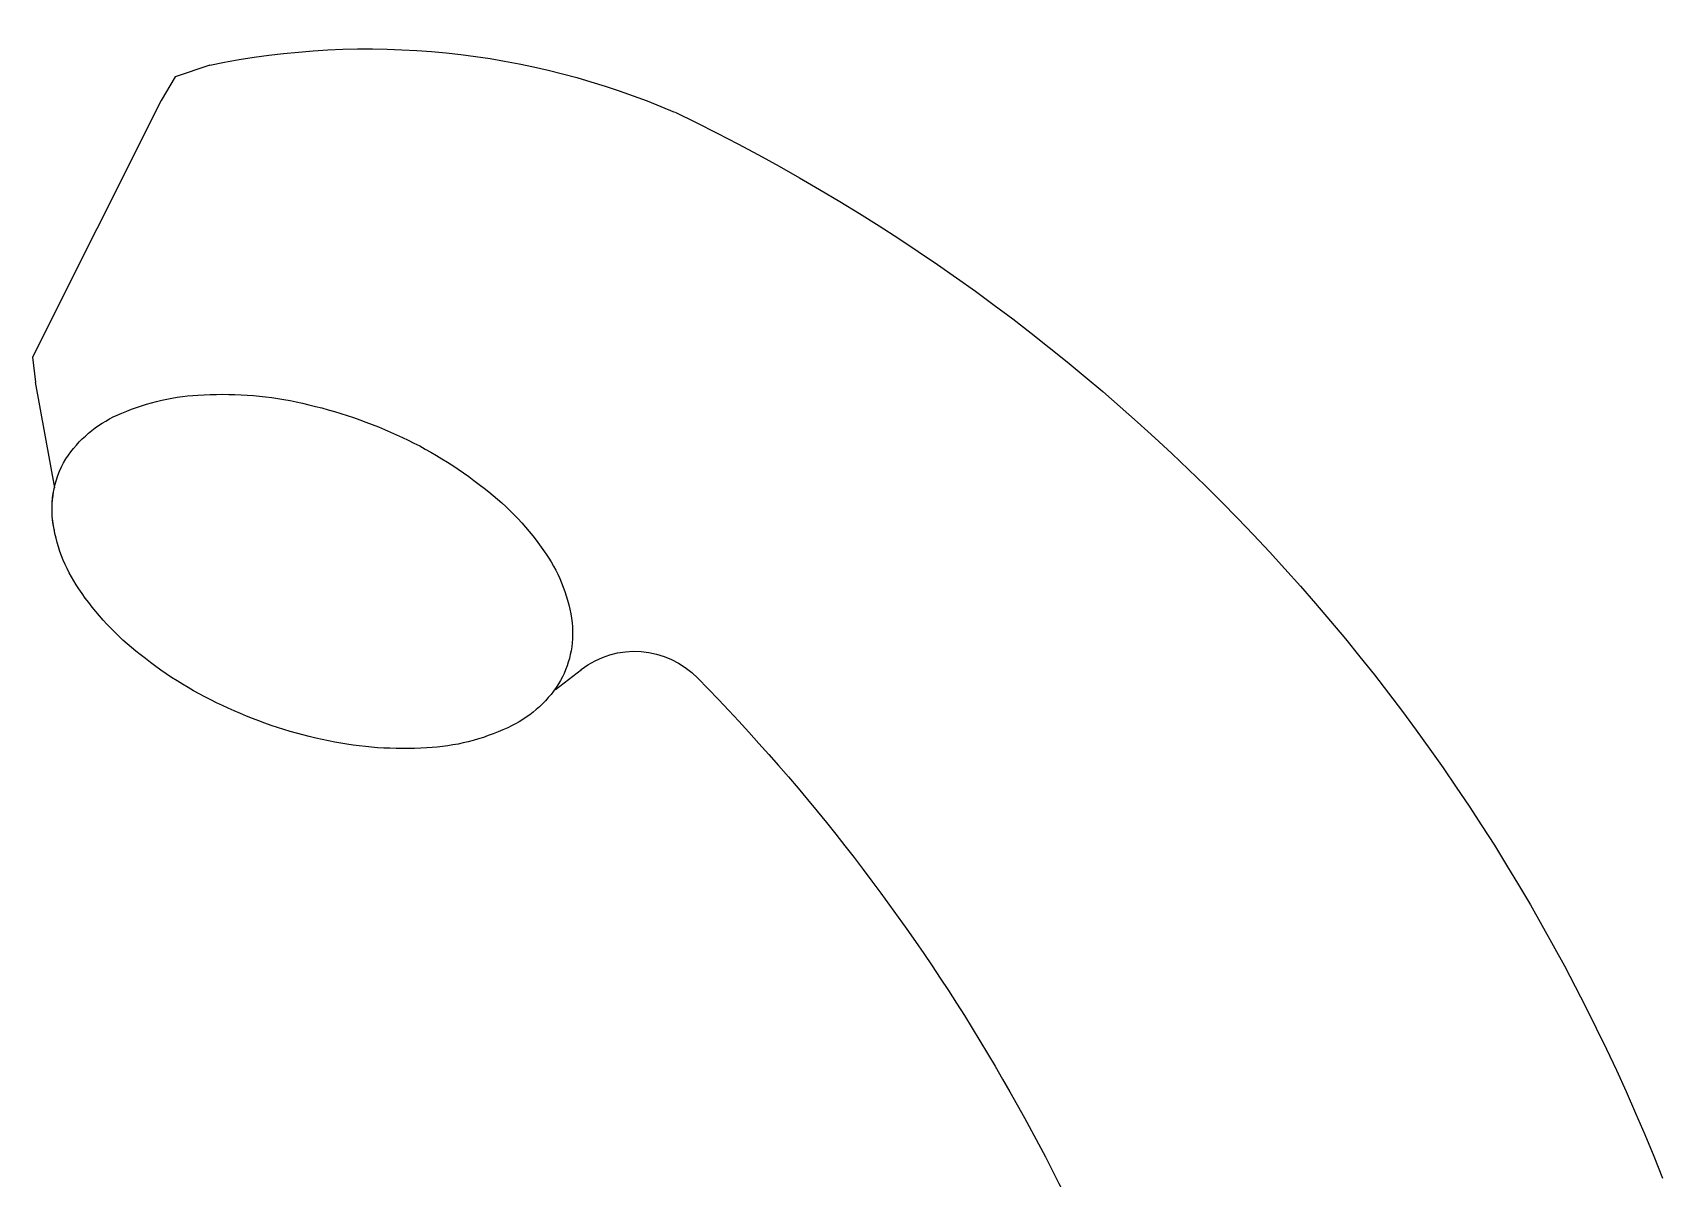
# Model space of a CAD drawing. Header units: millimetres. Extents: x 732 to 34504, y 287 to 534.
# Drawn here: x 1099.82 to 1110.12, y 419.63 to 426.86 of the extents above; entities that cross this region are included whole.
import ezdxf

# ---------------------------------------------------------------- set-up
doc = ezdxf.new("R2010")
doc.units = ezdxf.units.MM

msp = doc.modelspace()

# ---------------------------------------------------------------- linework, layer by layer
for p, q in [((1100.945, 426.658), (1100.726, 426.585)), ((1100.726, 426.585), (1100.637, 426.434)), ((1100.637, 426.434), (1099.824, 424.814)), ((1099.824, 424.814), (1099.843, 424.655)), ((1099.965, 423.988), (1099.843, 424.655)), ((1103.129, 422.714), (1103.294, 422.84))]:
    msp.add_line(p, q)
for points in [[(1100.945, 426.658), (1101.933, 426.863), (1102.959, 426.758), (1103.882, 426.361)], [(1103.885, 426.361), (1106.739, 424.984), (1108.966, 422.576), (1110.125, 419.628)], [(1100.869, 424.574), (1101.077, 424.587), (1101.285, 424.574), (1101.49, 424.531)], [(1100.359, 424.447), (1100.518, 424.52), (1100.694, 424.563), (1100.869, 424.574)], [(1101.49, 424.531), (1101.706, 424.485), (1101.922, 424.417), (1102.125, 424.323)], [(1100.035, 424.172), (1100.116, 424.293), (1100.227, 424.388), (1100.359, 424.447)], [(1102.125, 424.323), (1102.322, 424.236), (1102.508, 424.12), (1102.678, 423.985)], [(1099.962, 423.718), (1099.927, 423.875), (1099.954, 424.037), (1100.035, 424.172)], [(1099.951, 423.785), (1099.943, 423.853), (1099.948, 423.923), (1099.962, 423.988)], [(1102.678, 423.985), (1102.832, 423.869), (1102.962, 423.729), (1103.07, 423.569)], [(1100.116, 423.351), (1100.027, 423.48), (1099.97, 423.632), (1099.951, 423.785)], [(1103.07, 423.569), (1103.159, 423.44), (1103.215, 423.289), (1103.234, 423.135)], [(1100.505, 422.935), (1100.353, 423.051), (1100.224, 423.191), (1100.116, 423.351)], [(1103.234, 423.135), (1103.248, 423), (1103.218, 422.865), (1103.148, 422.749)], [(1101.061, 422.597), (1100.861, 422.684), (1100.675, 422.797), (1100.505, 422.935)], [(1103.291, 422.84), (1103.515, 423.013), (1103.831, 422.989), (1104.028, 422.786)], [(1103.148, 422.749), (1103.07, 422.627), (1102.959, 422.533), (1102.827, 422.473)], [(1104.028, 422.786), (1105.437, 421.35), (1106.485, 419.601), (1107.084, 417.681)], [(1101.695, 422.39), (1101.477, 422.433), (1101.263, 422.503), (1101.061, 422.597)], [(1102.827, 422.473), (1102.667, 422.398), (1102.492, 422.354), (1102.316, 422.346)], [(1102.316, 422.346), (1102.108, 422.333), (1101.901, 422.346), (1101.695, 422.39)]]:
    msp.add_open_spline(points, degree=3)

doc.saveas('drawing.dxf')
